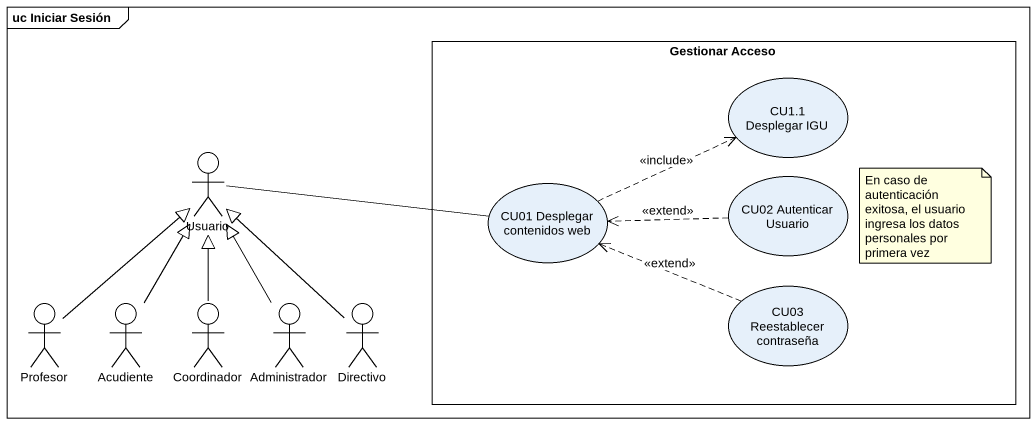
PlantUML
@startuml
mainframe uc Iniciar Sesión
rectangle "Gestionar Acceso" as Gestionar_Acceso {
  usecase "CU1.1 Desplegar IGU" as CU1_1_Desplegar_IGU
  usecase "CU01 Desplegar contenidos web" as CU01_Desplegar_contenidos
  usecase "CU02 Autenticar Usuario" as CU02_Autenticar_Usuario
  usecase "CU03 Reestablecer contraseña" as CU03_Reestablecer_contraseña
}
actor Usuario
actor Profesor
actor Acudiente
actor Coordinador
actor Administrador
actor Directivo
CU01_Desplegar_contenidos .right.> CU1_1_Desplegar_IGU : <<include>>
CU01_Desplegar_contenidos -left- Usuario
CU02_Autenticar_Usuario .left.> CU01_Desplegar_contenidos : <<extend>>
CU03_Reestablecer_contraseña .left.> CU01_Desplegar_contenidos : <<extend>>
Profesor -up-|> Usuario
Acudiente -up-|> Usuario
Coordinador -up-|> Usuario
Administrador -up-|> Usuario
Directivo -up-|> Usuario
note as N1
  En caso de autenticación exitosa, el usuario ingresa los datos personales por primera vez
end note
@enduml
